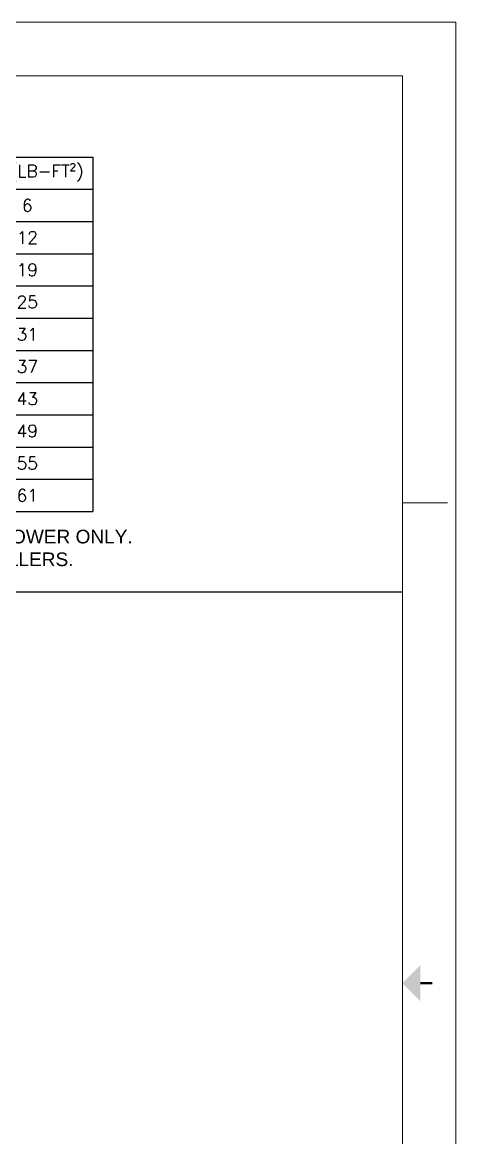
# Model space of a CAD drawing. Header units: inches. Extents: x -48 to 250, y -21 to 207.
# Drawn here: x 198.7 to 249.9, y 74.8 to 206.8 of the extents above; entities that cross this region are included whole.
import ezdxf
from ezdxf.enums import TextEntityAlignment as Align

# ---------------------------------------------------------------- set-up
doc = ezdxf.new("R2010")
doc.units = ezdxf.units.IN
doc.header["$MEASUREMENT"] = 0
doc.layers.add('Title Block', color=7, linetype='Continuous')
doc.styles.add('ACANSTS', font='romans.shx', dxfattribs={"height": 1})
doc.styles.add('Roman', font='romans')
doc.styles.get("Standard").update_dxf_attribs({"font": 'arial.ttf'})

# ---------------------------------------------------------------- blocks, each defined once
blk = doc.blocks.new('LONE STAR BLOWER TITLE BLOCK (SIZE A)')
at = {"layer": 'Title Block', "lineweight": 15}
for p, q in [((23.625, 18), (0, 18)), ((23.625, 0), (23.625, 18)), ((23.125, 17.5), (0.5, 17.5)), ((23.125, 17.5), (0.5, 17.5)), ((23.125, 0.5), (23.125, 17.5)), ((23.125, 13.5), (23.547, 13.5))]:
    blk.add_line(p, q, dxfattribs=at)
at = {"layer": 'Title Block', "lineweight": 15, "const_width": 0.0225}
blk.add_lwpolyline([(23.406, 9), (23.294, 9)], dxfattribs=at)
at = {"layer": 'Title Block', "lineweight": 15}
blk.add_solid([(23.294, 8.831), (23.294, 9.169), (23.125, 9)], dxfattribs=at)
at = {"layer": 'Title Block', "lineweight": 15, "style": 'ACANSTS'}
for tag, p, height in [('DRAWN_BY', (14.369, 2.285), 0.135), ('DRAWN_DATE', (15.515, 2.294), 0.135), ('DRAWING_SUBTITLE', (17.513, 1.977), 0.203), ('CHECKED_BY', (14.391, 1.94), 0.135), ('CHECK_DATE', (15.496, 1.94), 0.135), ('ENGINEER', (14.385, 1.608), 0.135), ('ENG_DATE', (15.487, 1.603), 0.135), ('DRAWING_SUBTITLE', (17.511, 1.549), 0.203), ('MANUFACTURING', (14.381, 1.271), 0.135), ('MFG_DATE', (15.488, 1.27), 0.135), ('CONTROL', (14.381, 0.933), 0.135), ('CONTROL_DATE', (15.488, 0.932), 0.135), ('CAGE_CODE', (17.727, 0.916), 0.135), ('MODEL_FILE_NAME', (8.295, 0.611), 0.135), ('APPROVED_BY', (14.37, 0.568), 0.135), ('APPROVAL_DATE', (15.48, 0.562), 0.135)]:
    blk.add_attdef(tag, p, '', height=height, dxfattribs=at)
at = {"layer": 'Title Block', "lineweight": 15, "style": 'Roman', "flags": 8}
for tag, height, p in [('DWG_NUMBER', 0.281, (18.91, 1.147)), ('SCALE', 0.135, (17.903, 0.704)), ('SHEETNUMBER', 0.135, (21.256, 0.704)), ('TOTA_SHEETS', 0.135, (21.894, 0.702))]:
    blk.add_attdef(tag, text='', height=height, dxfattribs=at).set_placement(p, align=Align.TOP_LEFT)
at = {"layer": 'Title Block', "lineweight": 15, "style": 'ACANSTS'}
blk.add_attdef('REVISION', text='', height=0.135, dxfattribs=at).set_placement((22.849, 0.893), align=Align.CENTER)
blk = doc.blocks.new('*T72')
at = {"layer": 'Title Block', "color": 0, "linetype": 'ByBlock', "lineweight": -2, "transparency": 16777216}
for p, q in [((0, 0), (46.56, 0)), ((0, 0), (0, -41.93)), ((15.52, 0), (15.52, -41.93)), ((31.04, 0), (31.04, -41.93)), ((46.56, 0), (46.56, -41.93)), ((0, -3.81), (46.56, -3.81)), ((0, -7.62), (46.56, -7.62)), ((0, -11.44), (46.56, -11.44)), ((0, -15.25), (46.56, -15.25)), ((0, -19.06), (46.56, -19.06)), ((0, -22.87), (46.56, -22.87)), ((0, -26.68), (46.56, -26.68)), ((0, -30.49), (46.56, -30.49)), ((0, -34.31), (46.56, -34.31)), ((0, -38.12), (46.56, -38.12)), ((0, -41.93), (46.56, -41.93))]:
    blk.add_line(p, q, dxfattribs=at)
at = {"layer": 'Title Block', "color": 0, "lineweight": 5, "transparency": 16777216, "char_height": 1.47, "width": 14.4564, "attachment_point": 5, "style": 'Roman'}
for s, insert in [('MODEL', (7.76, -1.91)), ('WEIGHT (LB)', (23.28, -1.91)), ('WK² (LB-FT²)', (38.8, -1.91)), ('MC6-1', (7.76, -5.72)), ('530', (23.28, -5.72)), ('6', (38.8, -5.72)), ('MC6-2', (7.76, -9.53)), ('657', (23.28, -9.53)), ('12', (38.8, -9.53)), ('MC6-3', (7.76, -13.34)), ('780', (23.28, -13.34)), ('19', (38.8, -13.34)), ('MC6-4', (7.76, -17.15)), ('910', (23.28, -17.15)), ('25', (38.8, -17.15)), ('MC6-5', (7.76, -20.96)), ('1137', (23.28, -20.96)), ('31', (38.8, -20.96)), ('MC6-6', (7.76, -24.78)), ('1163', (23.28, -24.78)), ('37', (38.8, -24.78)), ('MC6-7', (7.76, -28.59)), ('1290', (23.28, -28.59)), ('43', (38.8, -28.59)), ('MC6-8', (7.76, -32.4)), ('1417', (23.28, -32.4)), ('49', (38.8, -32.4)), ('MC6-9', (7.76, -36.21)), ('1543', (23.28, -36.21)), ('55', (38.8, -36.21)), ('MC6-10', (7.76, -40.02)), ('1670', (23.28, -40.02)), ('61', (38.8, -40.02))]:
    blk.add_mtext(s, dxfattribs=dict(at, insert=insert))

msp = doc.modelspace()

# ---------------------------------------------------------------- linework, layer by layer
for p, q in [((3.208, 139.381), (220.355, 139.381)), ((215.387, 139.381), (243.627, 139.381))]:
    msp.add_line(p, q)

# ---------------------------------------------------------------- block references
at = {"xscale": 12.62788581092365, "yscale": 12.62788581092365, "zscale": 12.62788581092365}
msp.add_blockref('LONE STAR BLOWER TITLE BLOCK (SIZE A)', (-48.393, -20.549), dxfattribs=at)
msp.add_blockref('*T72', (160.447, 190.82))

# ---------------------------------------------------------------- texts
at = {"lineweight": 5, "insert": (161.149, 146.733), "char_height": 1.6128, "attachment_point": 1}
msp.add_mtext_dynamic_manual_height_columns('* APPROXIMATE WEIGHT FOR BLOWER ONLY.\\P† INERTIA BASED ON CAST IMPELLERS.', width=56.72176, gutter_width=1, heights=[0], dxfattribs=at)

doc.saveas('drawing.dxf')
